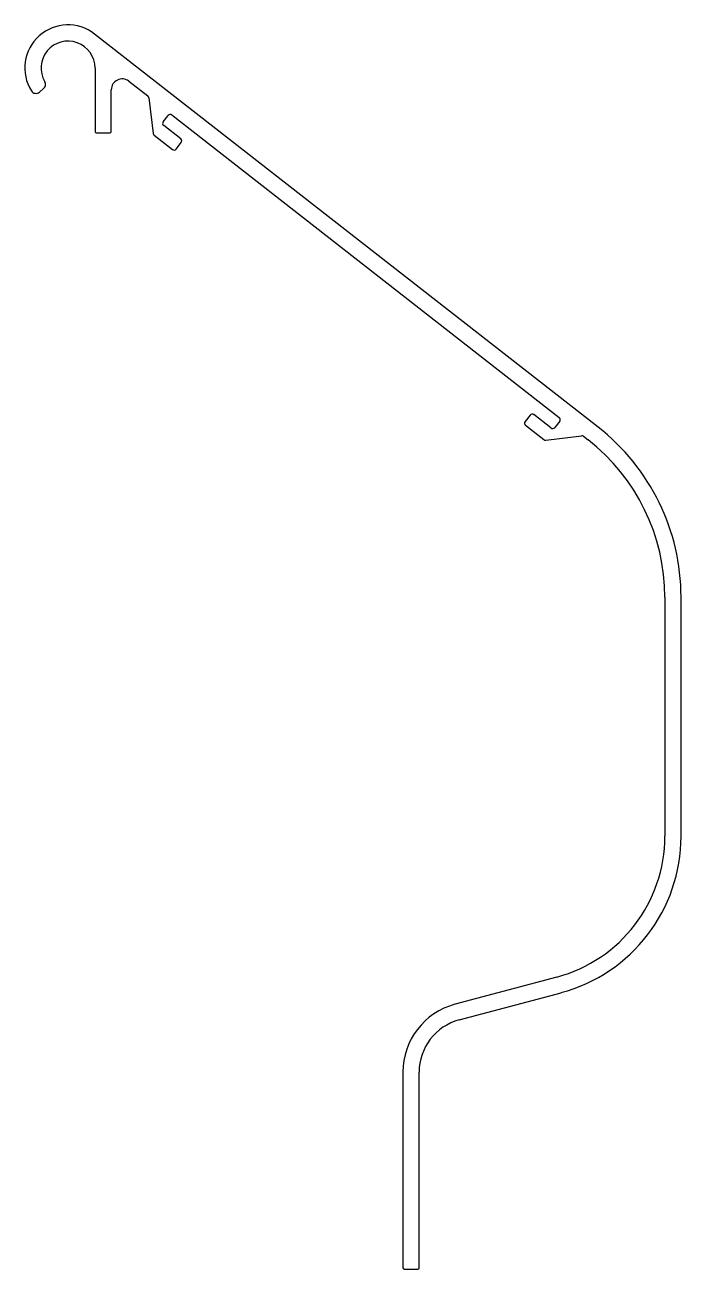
# Model space of a CAD drawing. Extents: x 8 to 129, y 8 to 238.
import ezdxf

# ---------------------------------------------------------------- set-up
doc = ezdxf.new("R2010")
doc.units = 0
doc.layers.get('0').update_dxf_attribs({"linetype": 'CONTINUOUS'})

msp = doc.modelspace()

# ---------------------------------------------------------------- linework, layer by layer
for p, q in [((113.94, 163.63), (20.74, 236.45)), ((20.82, 230.14), (20.82, 218.39)), ((10.52, 225.69), (11.29, 226.34)), ((23.82, 218.39), (23.82, 226.13)), ((27.05, 227.71), (30.56, 224.97)), ((30.75, 224.63), (30.75, 224.63)), ((30.75, 224.63), (31.56, 218.03)), ((33.43, 220.19), (34.35, 221.37)), ((35.05, 221.46), (106.76, 165.43)), ((36.67, 217.03), (33.52, 219.49)), ((21.07, 218.14), (23.57, 218.14)), ((31.75, 217.69), (35.13, 215.05)), ((35.83, 215.14), (36.76, 216.32)), ((101.37, 165.84), (100.45, 164.66)), ((100.53, 163.96), (103.91, 161.32)), ((105.23, 163.46), (102.07, 165.93)), ((106.85, 164.73), (105.93, 163.55)), ((104.28, 161.21), (110.89, 162.03)), ((105.23, 163.46), (105.23, 163.46)), ((111.26, 161.92), (112.1, 161.26)), ((126.32, 132.11), (126.32, 132.11)), ((126.32, 132.11), (126.32, 87.83)), ((129.32, 87.83), (129.32, 132.11)), ((106.32, 61.75), (87.46, 56.7)), ((88.24, 53.8), (107.09, 58.85)), ((88.24, 53.8), (88.24, 53.8)), ((77.82, 44.14), (77.82, 7.89)), ((80.82, 7.89), (80.82, 44.14)), ((78.07, 7.64), (80.57, 7.64))]:
    msp.add_line(p, q)
for centre, radius, start, end in [((15.82, 230.14), 8, 52.0522, 211.7868), ((15.82, 230.14), 5, 0.037, 210.4059), ((9.87, 226.45), 1, 211.7868, 310.0003), ((10.65, 227.1), 1, 310.1115, 30.4059), ((25.82, 226.13), 2, 52.1409, 180.0656), ((30.26, 224.57), 0.5, 7, 52.2704), ((34.75, 221.06), 0.5, 52.2549, 142.0001), ((33.82, 219.88), 0.5, 142.0648, 232.0001), ((21.07, 218.39), 0.25, 180, 270), ((23.57, 218.39), 0.25, 270, 0), ((32.06, 218.09), 0.5, 187.1631, 232.1253), ((36.36, 216.63), 0.5, 322.2267, 52.1435), ((35.44, 215.45), 0.5, 232.1822, 322.1428), ((101.77, 165.53), 0.5, 51.9999, 142.0001), ((100.84, 164.35), 0.5, 142, 232), ((106.46, 165.04), 0.5, 322.0001, 52), ((105.53, 163.86), 0.5, 231.9999, 322.0001), ((110.95, 161.53), 0.5, 52, 97.0001), ((89.32, 132.11), 40, 0.0125, 52.0109), ((104.22, 161.71), 0.5, 231.9999, 277.0001), ((89.32, 132.11), 37, 360, 52), ((99.32, 87.83), 27, 285.0208, 360), ((99.32, 87.83), 30, 285, 0.0144), ((90.82, 44.14), 13, 105, 180), ((90.82, 44.14), 10, 105, 180), ((78.07, 7.89), 0.25, 180, 270), ((80.57, 7.89), 0.25, 270, 0)]:
    msp.add_arc(centre, radius, start, end)

doc.saveas('drawing.dxf')
